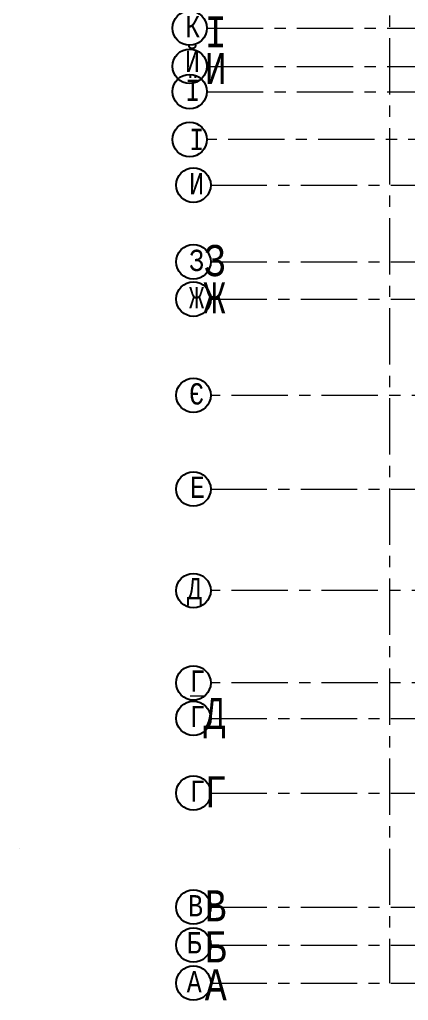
# Model space of a CAD drawing. Header units: millimetres. Extents: x -689206 to 4969298, y -1019800 to 703299.
# Drawn here: x 633865 to 649211, y -372691 to -333970 of the extents above; entities that cross this region are included whole.
import ezdxf

# ---------------------------------------------------------------- set-up
doc = ezdxf.new("R2010")
doc.units = ezdxf.units.MM
doc.linetypes.add('осеваяX2', pattern=[101.6, 63.5, -12.7, 12.7, -12.7])
doc.layers.add('РАЗМЕРЫ', color=7, linetype='Continuous', lineweight=9)
doc.layers.add('стены', color=7, linetype='Continuous', lineweight=20)
doc.layers.add('сетка', color=104, linetype='Continuous')
doc.styles.add('Аннотативный', font='isocteur.ttf', dxfattribs={"width": 0.7, "height": 250})

msp = doc.modelspace()

# ---------------------------------------------------------------- linework, layer by layer
at = {"layer": 'РАЗМЕРЫ', "linetype": 'осеваяX2', "lineweight": 5, "ltscale": 35}
for p, q in [((641257.2, -334305.5), (708459.9, -334306.7)), ((708327.2, -338704.9), (641257.2, -338704.9)), ((708459.9, -348804.9), (641407.2, -348804.9)), ((708459.9, -356514.9), (641407.2, -356514.9)), ((708459.9, -360159.7), (641407.2, -360159.7))]:
    msp.add_line(p, q, dxfattribs=at)
at = {"layer": 'сетка', "color": 0}
for centre in [(640576.4, -334303.3), (640576.4, -335812.7), (640576.4, -336812.7), (640576.4, -338702.7), (640726.4, -340504.8), (640726.4, -343532.2), (640726.4, -345004.8), (640726.4, -348802.7), (640726.4, -352504.8), (640726.4, -356512.7), (640726.4, -360157.5), (640726.4, -361556.7), (640726.4, -364504.8), (640726.4, -369006.8), (640726.4, -370506.8), (640726.4, -372006.8)]:
    msp.add_circle(centre, 680.7, dxfattribs=at)
at = {"layer": 'стены', "linetype": 'осеваяX2', "lineweight": 5, "ltscale": 35}
for p, q in [((648459.9, -331141.6), (648459.9, -372009)), ((641257.2, -335814.9), (708459.9, -335814.9)), ((641257.2, -336814.9), (708459.9, -336814.9)), ((641407.2, -340507), (708459.9, -340507)), ((641407.2, -343534.4), (708459.9, -343534.4)), ((641407.2, -345007), (708459.9, -345007)), ((641407.2, -352507), (708459.9, -352507)), ((641407.2, -361559), (708459.9, -361559)), ((641407.2, -364507), (708459.9, -364507)), ((641407.2, -369009), (708459.9, -369009)), ((641407.2, -370509), (708459.9, -370509)), ((641407.2, -372009), (708459.9, -372009))]:
    msp.add_line(p, q, dxfattribs=at)
at = {"layer": 'стены', "linetype": 'осеваяX2', "lineweight": 25, "ltscale": 10}
msp.add_line((633865.1, -366676.9), (633865.5, -366676.9), dxfattribs=at)

# ---------------------------------------------------------------- texts
at = {"layer": 'РАЗМЕРЫ', "lineweight": 5, "ltscale": 35, "width": 7009.377, "attachment_point": 1, "style": 'Аннотативный'}
for s, insert, char_height in [('К', (640405.5, -333826.6), 841.3), ('Й', (640387.9, -335195.1), 841.3), ('Ї', (640405.5, -336336), 841.3), ('І', (640564.1, -338278.8), 841.3), ('И', (640555.5, -340028), 841.3), ('З', (640555.5, -343055.5), 841.3), ('Ж', (640555.5, -344528), 841.3), ('Є', (640555.5, -348326), 841.3), ('Е', (640590.7, -352010.4), 841.3), ('Д', (640470.5, -356018.4), 841.3), ('{\\LГ}', (640590.7, -359663.1), 841.28), ('Г', (640590.7, -361062.4), 841.3), ('Г', (640590.7, -364010.4), 841.3), ('В', (640516.5, -368532.7), 841.3), ('Б', (640461.5, -369997.3), 841.3), ('А', (640461.5, -371537.3), 841.3)]:
    msp.add_mtext(s, dxfattribs=dict(at, insert=insert, char_height=char_height))
at = {"layer": 'сетка', "color": 0, "char_height": 1230.9, "width": 181.646, "attachment_point": 1, "style": 'Аннотативный'}
for s, insert in [('І', (641173.9, -333837.3)), ('И', (641173.9, -335282.9)), ('З', (641135.9, -342866.7)), ('Ж', (641120.8, -344339.3)), ('Д', (641126.2, -360748.3)), ('Г', (641173.9, -363839.3)), ('В', (641173.9, -368341.3)), ('Б', (641173.9, -369960.3)), ('А', (641176.1, -371460.3))]:
    msp.add_mtext(s, dxfattribs=dict(at, insert=insert))

doc.saveas('drawing.dxf')
